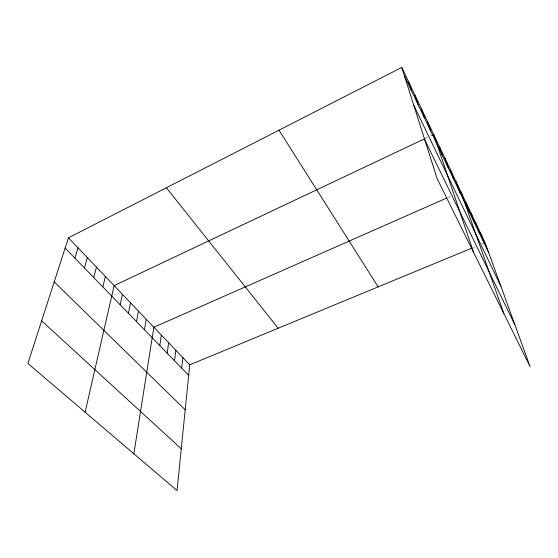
<?xml version="1.0" encoding="UTF-8"?>
<svg xmlns="http://www.w3.org/2000/svg" width="558" height="558" viewBox="0 0 558 558"><rect width="100%" height="100%" fill="white"/><g stroke="black" fill="none" stroke-linecap="round" stroke-linejoin="round"><path stroke-width="0.42" stroke-dasharray="2.79 2.09" d="M425.991 138.126L427.526 137.401M430.595 135.95L432.122 135.224M447.816 197.546L450.892 196.193M473.449 247.459L474.998 246.817M481.973 243.93L483.528 243.288"/><path stroke-width="0.84" d="M68.439 237.827L189.748 364.813L177.039 490.58L27.9 363.425L68.439 237.827L401.767 67.42L485.076 242.646L530.1 366.655L437.04 178.434L401.767 67.42M181.671 368.127L182.85 357.594M174.528 360.768L175.819 350.229M167.233 353.256L168.642 342.724M159.79 345.583L161.325 335.065M133.85 453.759L153.862 327.246L446.274 198.23M144.445 329.771L146.238 319.267M136.522 321.61L138.461 311.127M128.438 313.282L130.516 302.813M120.172 304.766L122.404 294.317M85.116 412.209L114.118 285.647L425.224 138.489M102.832 286.903L105.392 276.51M93.737 277.528L96.464 267.17M84.425 267.938L87.341 257.615M74.891 258.117L78.001 247.836M432.122 135.224L433.657 134.499L473.603 252.383M459.353 192.454L460.887 191.778L503.888 313.645M189.748 364.813L471.126 248.422M41.641 320.85L181.259 448.792M54.217 281.888L185.2 409.795M65.14 248.066L188.681 375.346M166.389 187.753L278.17 328.237M279.007 130.181L378.136 286.882M424.778 139.828L514.874 324.721M413.827 105.378L500.903 286.247M404.543 76.146L488.759 252.788M480.459 232.937L484.107 243.03M475.737 222.998L479.343 233.042M470.903 212.835L474.467 222.816M465.951 202.428L469.48 212.354M455.705 180.876L459.129 190.655M450.397 169.702L453.766 179.397M444.956 158.256L448.269 167.867M439.376 146.524L442.634 156.038M427.616 121.79L430.734 131.088M421.409 108.74L424.45 117.912M415.04 95.341L417.998 104.374M408.491 81.573L411.365 90.459"/></g></svg>
